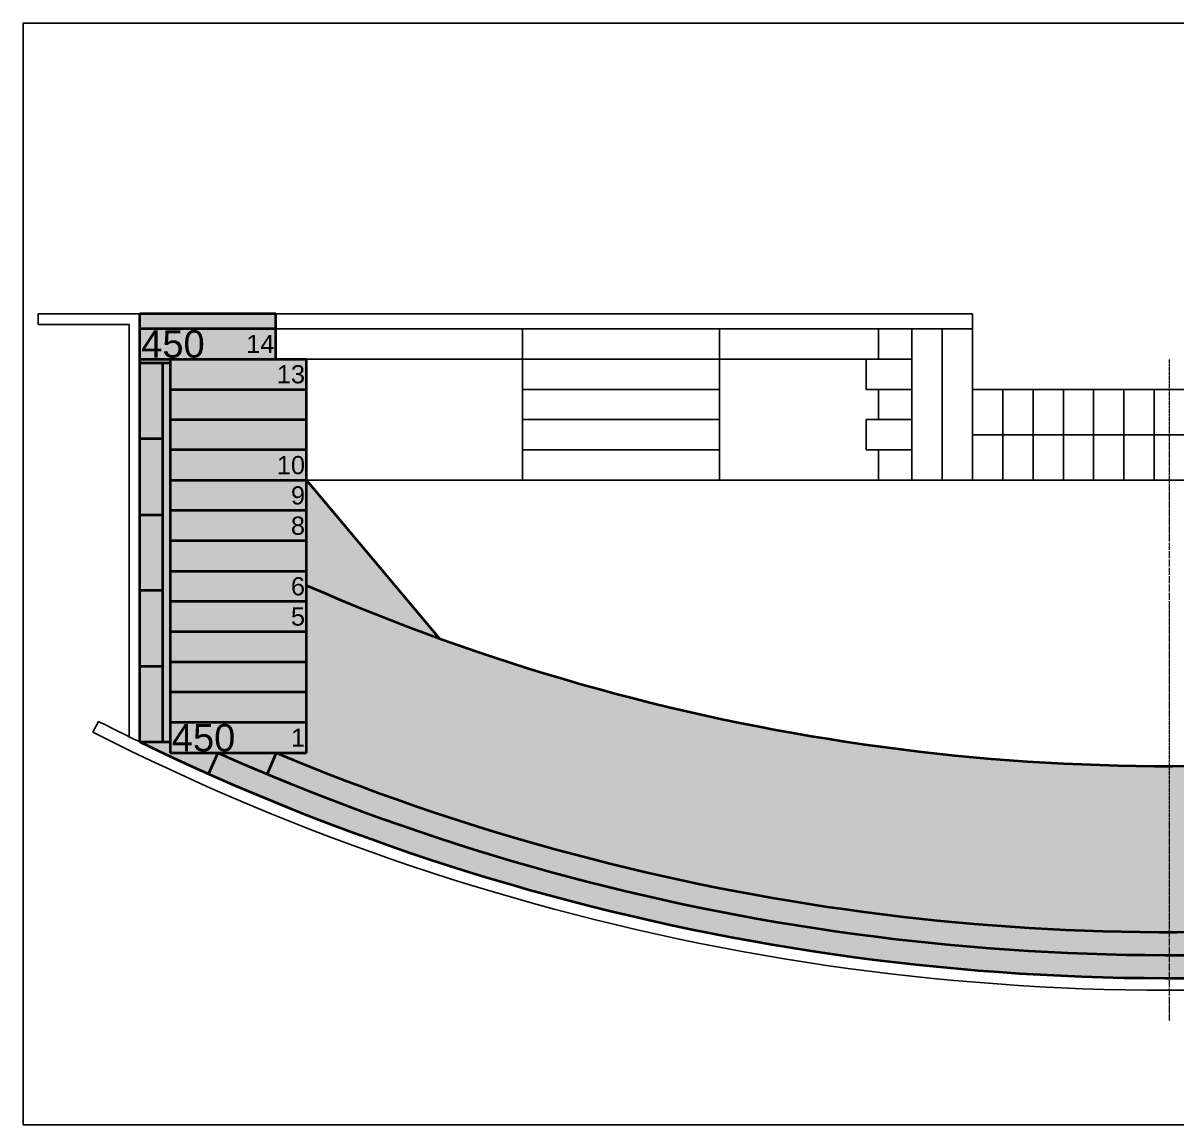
# Model space of a CAD drawing. Header units: millimetres. Extents: x 0 to 66028, y -12917 to 11698.
# Drawn here: x 33818 to 37628, y -5209 to -1572 of the extents above; entities that cross this region are included whole.
import ezdxf
from ezdxf.enums import TextEntityAlignment as Align

# ---------------------------------------------------------------- set-up
doc = ezdxf.new("R2010")
doc.units = ezdxf.units.MM
doc.linetypes.add('AM_DIN_G_W050', pattern=[13.75, 9.75, -1.5, 1, -1.5])
doc.layers.add('AM_VIEWS', color=1, linetype='Continuous', lineweight=25, plot=False)
for name, color, linetype, lineweight, true_color in [('BACKFILLING MIX', 5, 'Continuous', 25, 0x0000ff), ('HEARTH', 7, 'Continuous', 25, 0x939598), ('HEARTH BANKS', 7, 'Continuous', 25, 0x575757), ('HOTSPOT', 30, 'Continuous', 25, 0xff7f00), ('PERMANENT LINING', 7, 'Continuous', 25, 0xabab54), ('RAMMING MIX', 7, 'Continuous', 25, 0x007f1f), ('SLAG ZONE', 7, 'Continuous', 25, 0xff7f7f), ('WALL LOWER PART', 7, 'Continuous', 25, 0xffff7f)]:
    doc.layers.add(name, color=color, linetype=linetype, lineweight=lineweight, true_color=true_color)
for name, color, linetype, lineweight in [('Kontur_018', 4, 'Continuous', 25), ('Kontur_025', 3, 'Continuous', 25), ('Kontur_035', 2, 'Continuous', 35), ('Mitte_018', 4, 'AM_DIN_G_W050', 18)]:
    doc.layers.add(name, color=color, linetype=linetype, lineweight=lineweight)
doc.layers.add('Text_2', color=3, linetype='Continuous')
doc.layers.add('Text_3', color=2, linetype='Continuous')
doc.styles.get("Standard").update_dxf_attribs({"font": 'arial.ttf'})

msp = doc.modelspace()

# ---------------------------------------------------------------- hatches: boundary and pattern name
at = {"layer": 'BACKFILLING MIX'}
h = msp.add_hatch(color=256, dxfattribs=at)
h.dxf.hatch_style = 2
h.paths.add_polyline_path([(34304.34780376469, -2881.110200878685), (34304.34780376469, -2694.806205966917), (34279.34780376469, -2694.806205966917), (34279.34780376469, -2944.806205966916), (34279.34780376469, -3194.806205966914), (34279.34780376469, -3444.806205966912), (34279.34780376469, -3694.80620596691), (34279.34780376469, -3944.806205966908), (34304.34780376469, -3944.806205966908), (34304.34780376469, -3881.110200878685), (34304.34780376469, -3781.110200878685), (34304.34780376469, -3681.110200878685), (34304.34780376469, -3581.110200878685), (34304.34780376469, -3481.110200878685), (34304.34780376469, -3381.110200878685), (34304.34780376469, -3281.110200878685), (34304.34780376469, -3181.110200878685), (34304.34780376469, -3081.110200878685), (34304.34780376469, -2981.110200878685)])
at = {"layer": 'HEARTH'}
h = msp.add_hatch(color=256, dxfattribs=at)
h.dxf.hatch_style = 1
h.paths.add_polyline_path([(37603.34780376469, -4024.834696053209, -0.1035932887308591), (34754.34780376469, -3428.156847077242), (34754.34780376469, -3481.110200878685), (34754.34780376469, -3581.110200878685), (34754.34780376469, -3681.110200878685), (34754.34780376469, -3781.110200878685), (34754.34780376469, -3881.110200878685), (34754.34780376469, -3981.110200878685), (34653.62239281538, -3981.110200878685, 0.0993123542307064), (37603.34780376469, -4572.834696053211)])
h.paths.add_polyline_path([(38628.82903574628, -4084.71638204995), (38628.82903574628, -3884.71638204995), (38514.89178708531, -3966.076601177048, -0.032196573162484), (37603.34780376469, -4024.834696053212), (37603.34780376469, -4572.834696053209, 0.02884843712133593), (38483.67883143057, -4522.000041215094), (38492.25643745058, -4597.514634702984, -0.0005588981059521345), (38475.10124705845, -4599.482696717834), (38483.67883143057, -4674.997099624422), (38483.67275045838, -4804.692074910737), (38493.67207444276, -4804.692407888559), (38674.81073913946, -4804.692408127819), (38659.82871958106, -4784.71638204995), (38628.82871958106, -4784.71638204995), (38628.82871958106, -4634.71638204995), (38628.82871958106, -4484.71638204995), (38628.82903574628, -4484.71638204995), (38628.82903574628, -4284.71638204995)])
h.paths.add_polyline_path([(40553.07321471398, -3981.110200878685), (40452.34780376469, -3981.110200878685), (40452.34780376469, -3881.110200878685), (40452.34780376469, -3781.110200878685), (40452.34780376469, -3681.110200878685), (40452.34780376469, -3581.110200878685), (40452.34780376469, -3481.110200878685), (40452.34780376469, -3428.156847077241, -0.04817819696462159), (39155.10922087823, -3853.184896812243), (39053.82903574628, -3904.71638204995), (39133.82903574628, -3904.71638204995), (39148.82903574628, -3884.71638204995), (39178.82903574628, -3884.71638204995), (39178.82903574628, -4084.71638204995), (39178.82903574628, -4284.71638204995), (39178.82903574628, -4484.724373419228), (39178.82871958106, -4484.724373419228), (39178.82871958106, -4634.724373419228), (39178.82871958106, -4784.71638204995), (39147.82871958106, -4784.71638204995), (39132.83787006452, -4804.704181405336), (39323.98426452676, -4804.693997929133), (39323.96989487481, -4532.689822143829), (39307.20485911528, -4458.562002966571, 0.0005564732972704588), (39323.96989487481, -4454.750739382236), (39307.20481717046, -4380.622734742878, 0.04284646371532926)])
at = {"layer": 'HEARTH BANKS'}
h = msp.add_hatch(color=256, dxfattribs=at)
h.dxf.hatch_style = 2
h.paths.add_polyline_path([(34754.34780376469, -3081.110200878685), (34754.34780376469, -3181.110200878685), (34754.34780376469, -3281.110200878685), (34754.34780376469, -3381.110200878685), (34754.34780376469, -3428.156847077239, 0.01660252978536631), (35192.15624187869, -3602.869979869075)])
h.paths.add_polyline_path([(40452.34780376469, -3281.110200878685), (40452.34780376469, -3181.110200878685), (40452.34780376469, -3081.110200878685), (40014.53936565068, -3602.869979869078, 0.01660252978536625), (40452.34780376469, -3428.156847077242), (40452.34780376469, -3381.110200878685)])
at = {"layer": 'HOTSPOT'}
h = msp.add_hatch(color=256, dxfattribs=at)
h.dxf.hatch_style = 2
h.paths.add_polyline_path([(34754.34780376469, -2681.110200878684), (34304.34780376469, -2681.110200878684), (34304.34780376469, -3181.110200878685), (34754.34780376469, -3181.110200878685)])
h.paths.add_polyline_path([(34653.34780376469, -2581.110200878685), (34203.34780376469, -2581.110200878685), (34203.34780376469, -2681.110200878685), (34653.34780376469, -2681.110200878684)])
at = {"layer": 'PERMANENT LINING'}
h = msp.add_hatch(color=256, dxfattribs=at)
h.dxf.hatch_style = 2
h.paths.add_polyline_path([(34279.34780376469, -3694.80620596691), (34203.34780376469, -3694.80620596691), (34203.34780376469, -3944.806205966908), (34279.34780376469, -3944.806205966908)])
h.paths.add_polyline_path([(34279.34780376469, -3444.806205966912), (34203.34780376469, -3444.806205966912), (34203.34780376469, -3694.80620596691), (34279.34780376469, -3694.80620596691)])
h.paths.add_polyline_path([(34279.34780376469, -3194.806205966914), (34203.34780376469, -3194.806205966914), (34203.34780376469, -3444.806205966912), (34279.34780376469, -3444.806205966912)])
h.paths.add_polyline_path([(34279.34780376469, -2944.806205966916), (34203.34780376469, -2944.806205966916), (34203.34780376469, -3194.806205966914), (34279.34780376469, -3194.806205966914)])
h.paths.add_polyline_path([(34279.34780376469, -2694.806205966917), (34203.34780376469, -2694.806205966917), (34203.34780376469, -2944.806205966916), (34279.34780376469, -2944.806205966916)])
h = msp.add_hatch(color=256, dxfattribs=at)
h.dxf.hatch_style = 2
h.paths.add_polyline_path([(34461.82715286964, -3981.110200878684), (34430.88810488465, -4050.527606850168, 0.1051011805225789), (37603.34780376469, -4724.834696053212), (37603.34780376469, -4648.834696053212, -0.1051001810421225)])
h = msp.add_hatch(color=256, dxfattribs=at)
h.dxf.hatch_style = 2
h.paths.add_polyline_path([(34653.62239281538, -3981.110200878686), (34624.27996272891, -4051.217424935122, 0.09931342784906336), (37603.34780376469, -4648.83469605321), (37603.34780376469, -4572.834696053212, -0.09931235423070639)])
h = msp.add_hatch(color=256, dxfattribs=at)
h.dxf.hatch_style = 2
edge = h.paths.add_edge_path()
edge.add_line((38483.67883143057, -4674.997099624426), (38475.10124705845, -4599.48269671783))
edge.add_arc((37603.34780376467, 3075.165303946813), 7724.000000000027, 270.0000000000001, 276.4803787033678, ccw=False)
edge.add_line((37603.34780376469, -4648.834696053214), (37603.34780376469, -4724.834696053213))
edge.add_arc((37603.34780376472, 3075.165303946789), 7800.000000000002, 269.9999999999997, 276.4803787033675)
edge = h.paths.add_edge_path()
edge.add_line((39307.20485911528, -4458.562002966568), (39323.96989487482, -4532.689822143869))
edge.add_arc((37603.34780376482, 3075.165303946373), 7799.999999999571, 282.7438401947728, 293.9993075536163)
edge.add_line((40775.80750264473, -4050.527606850169), (40744.86845465973, -3981.110200878682))
edge.add_arc((37603.34780376477, 3075.165303946488), 7723.999999999691, 282.743840194773, 293.9990809922009, ccw=False)
h = msp.add_hatch(color=256, dxfattribs=at)
h.dxf.hatch_style = 2
edge = h.paths.add_edge_path()
edge.add_line((38492.25643745059, -4597.514634702985), (38483.67883143057, -4522.000041215102))
edge.add_arc((37603.34780376474, 3075.165303946075), 7647.999999999288, 269.99999999999955, 276.6097415636302, ccw=False)
edge.add_line((37603.34780376469, -4572.834696053212), (37603.34780376469, -4648.834696053218))
edge.add_arc((37603.34780376467, 3075.16530394618), 7723.999999999398, 270.0000000000002, 276.608468700627)
edge = h.paths.add_edge_path()
edge.add_line((39307.20481717046, -4380.622734742885), (39323.96989487481, -4454.750739382237))
edge.add_arc((37603.34780376467, 3075.1653039467), 7723.999999999919, 282.8713744669903, 292.6865691647455)
edge.add_line((40582.41564480047, -4051.217424935119), (40553.07321471399, -3981.110200878689))
edge.add_arc((37603.34780376466, 3075.165303946897), 7648.000000000115, 282.8726418075936, 292.68632551269485, ccw=False)
at = {"layer": 'RAMMING MIX'}
h = msp.add_hatch(color=256, dxfattribs=at)
h.dxf.hatch_style = 1
h.paths.add_polyline_path([(34304.34780376469, -2681.110200878685), (34203.34780376469, -2681.110200878685), (34203.34780376469, -2694.806205966917), (34279.34780376469, -2694.806205966917), (34304.34780376469, -2694.806205966917)])
h.paths.add_polyline_path([(34653.34780376469, -2531.834696053211), (34203.34780376469, -2531.834696053211), (34203.34780376469, -2581.110200878685), (34653.34780376469, -2581.110200878685)])
h = msp.add_hatch(color=256, dxfattribs=at)
h.dxf.hatch_style = 1
h.paths.add_polyline_path([(34304.34780376469, -3944.806205966908), (34279.34780376469, -3944.806205966908), (34203.34780376468, -3944.806205966908, 0.008042237451571465), (34430.88810488465, -4050.527606850165), (34461.82715286964, -3981.110200878685), (34304.34780376469, -3981.110200878685)])
h.paths.add_polyline_path([(34653.62239281538, -3981.110200878685), (34461.82715286964, -3981.110200878685, 0.005726975825482533), (34624.27996272891, -4051.217424935121)])
at = {"layer": 'SLAG ZONE'}
h = msp.add_hatch(color=256, dxfattribs=at)
h.dxf.hatch_style = 2
h.paths.add_polyline_path([(34754.34780376469, -3381.110200878685), (34304.34780376469, -3381.110200878685), (34304.34780376469, -3481.110200878685), (34754.34780376469, -3481.110200878685)])
h.paths.add_polyline_path([(34754.34780376469, -3281.110200878685), (34304.34780376469, -3281.110200878685), (34304.34780376469, -3381.110200878685), (34754.34780376469, -3381.110200878685)])
h.paths.add_polyline_path([(34754.34780376469, -3181.110200878685), (34304.34780376469, -3181.110200878685), (34304.34780376469, -3281.110200878685), (34754.34780376469, -3281.110200878685)])
at = {"layer": 'WALL LOWER PART'}
h = msp.add_hatch(color=256, dxfattribs=at)
h.dxf.hatch_style = 1
h.paths.add_polyline_path([(34754.34780376469, -3881.110200878685), (34304.34780376469, -3881.110200878685), (34304.34780376469, -3981.110200878685), (34754.34780376469, -3981.110200878685)])
h.paths.add_polyline_path([(34754.34780376469, -3781.110200878685), (34304.34780376469, -3781.110200878685), (34304.34780376469, -3881.110200878685), (34754.34780376469, -3881.110200878685)])
h.paths.add_polyline_path([(34754.34780376469, -3681.110200878685), (34304.34780376469, -3681.110200878685), (34304.34780376469, -3781.110200878685), (34754.34780376469, -3781.110200878685)])
h.paths.add_polyline_path([(34754.34780376469, -3581.110200878685), (34304.34780376469, -3581.110200878685), (34304.34780376469, -3681.110200878685), (34754.34780376469, -3681.110200878685)])
h.paths.add_polyline_path([(34754.34780376469, -3481.110200878685), (34304.34780376469, -3481.110200878685), (34304.34780376469, -3581.110200878685), (34754.34780376469, -3581.110200878685)])

# ---------------------------------------------------------------- linework, layer by layer
at = {"layer": 'AM_VIEWS'}
msp.add_lwpolyline([(33818.34780376469, -5209.439309156448), (41400.3478032496, -5209.439309156449), (41400.3478032496, -1571.834696053213), (33818.34780376469, -1571.834696053212)], close=True, dxfattribs=at)
at = {"layer": 'Kontur_018'}
for p, q in [((33868.34780376469, -2531.834696053211), (33868.34780376469, -2566.834696053211)), ((34203.34780376469, -2531.834696053211), (33868.34780376469, -2531.834696053211)), ((34168.34780376469, -2566.834696053211), (33868.34780376469, -2566.834696053211)), ((34168.34780376469, -3927.746590401162), (34168.34780376469, -2566.834696053211)), ((34653.34780376468, -2781.110200878684), (34754.34780376469, -2781.110200878685)), ((34754.34780376469, -2881.110200878685), (34754.34780376469, -2881.110200878685)), ((34754.34780376469, -3081.110200878685), (34754.34780376469, -3081.110200878685)), ((34067.16962352651, -3877.204355213133), (34049.0353764484, -3912.857532952426))]:
    msp.add_line(p, q, dxfattribs=at)
for radius, start, end in [(7800, 243.0407824535977, 244.1575871262963), (7840, 243.0407824536349, 276.226976745806)]:
    msp.add_arc((37603.34780376469, 3075.165303946789), radius, start, end, dxfattribs=at)
at = {"layer": 'Kontur_025'}
for p, q in [((34653.34780376469, -2531.834696053211), (36953.34780392053, -2531.834696053211)), ((36953.34780392053, -2531.834696053211), (36953.34780376473, -3081.110200878684)), ((34653.34780376469, -2581.116912132508), (36953.34780376469, -2581.110200878685)), ((35467.33053407412, -2581.110200878684), (35467.33053407412, -3081.110200878685)), ((36117.63786632249, -2581.110200878685), (36117.6378663225, -3081.110200878684)), ((36642.69809752965, -2581.110200878685), (36953.34780376473, -2581.110200878684)), ((36642.69809752965, -2681.110200878685), (36642.69809752965, -2581.110200878685)), ((36752.67125251436, -3081.110200878684), (36752.67125251436, -2581.110200878684)), ((36853.00952821744, -3081.110200878684), (36853.00952821744, -2581.110200878684)), ((34754.34780376469, -2681.110200878685), (36752.67125251436, -2681.110200878685)), ((36602.69809752965, -2781.110200878685), (36602.69809752965, -2681.110200878685)), ((35467.33053407412, -2781.110200878685), (36117.6378663225, -2781.110200878684)), ((36752.67125251436, -2781.110200878685), (36602.69809752965, -2781.110200878685)), ((36642.69809752965, -2881.109615317263), (36642.69809752965, -2781.109615317263)), ((38253.34780376469, -2781.123623386321), (36953.34780376469, -2781.123623386321)), ((37053.34780376469, -3081.110200878684), (37053.34780376469, -2781.123623386321)), ((37153.34780376469, -2781.123623386321), (37153.34780376469, -3081.110200878684)), ((37253.34780376469, -2781.123623386321), (37253.34780376469, -3081.110200878684)), ((37353.34780376469, -3081.110200878684), (37353.34780376469, -2781.123623386321)), ((37453.34780376469, -2781.123623386321), (37453.34780376469, -3081.110200878684)), ((37553.34780376469, -3081.110200878684), (37553.34780376469, -2781.123623386321)), ((35467.33053407412, -2881.110200878685), (36117.6378663225, -2881.110200878684)), ((36602.69809752965, -2981.110200878685), (36602.69809752965, -2881.110200878685)), ((36602.69809752965, -2881.110200878685), (36752.67125251436, -2881.110200878685)), ((38253.34780376464, -2931.116912132502), (36953.34780376469, -2931.116912132502)), ((35467.33053407412, -2981.110200878685), (36117.6378663225, -2981.110200878684)), ((36752.67125251436, -2981.110200878685), (36602.69809752965, -2981.110200878685)), ((36642.69809752965, -3081.109615317263), (36642.69809752965, -2981.109615317263)), ((34754.34780376469, -3081.110200878685), (40452.34780376468, -3081.110200878684))]:
    msp.add_line(p, q, dxfattribs=at)
at = {"layer": 'Kontur_035'}
for p, q in [((34203.34780376469, -3944.806205966908), (34203.34780376469, -2531.834696053211)), ((34653.34780376469, -2531.834696053211), (34203.34780376469, -2531.834696053211)), ((34653.34780376469, -2681.110200878685), (34653.34780376469, -2531.834696053211)), ((34653.34780376469, -2581.110200878685), (34203.34780376469, -2581.110200878685)), ((34203.34780376469, -2681.110200878685), (34754.34780376469, -2681.110200878684)), ((34304.34780376469, -2694.806205966917), (34203.34780376469, -2694.806205966917)), ((34279.34780376469, -3944.806205966908), (34279.34780376469, -2694.806205966917)), ((34304.34780376469, -2681.110200878685), (34304.34780376469, -3981.110200878685)), ((34754.34780376469, -3981.110200878685), (34754.34780376469, -2681.110200878685)), ((34304.34780376469, -2781.110200878685), (34754.34780376469, -2781.110200878685)), ((34304.34780376469, -2881.110200878685), (34754.34780376469, -2881.110200878685)), ((34279.34780376469, -2944.806205966916), (34203.34780376469, -2944.806205966916)), ((34754.34780376469, -2981.110200878685), (34304.34780376469, -2981.110200878685)), ((34304.34780376469, -3081.110200878685), (34754.34780376469, -3081.110200878685)), ((34754.34780376469, -3081.110200878685), (35192.1562418787, -3602.86997986908)), ((34203.34780376469, -3194.806205966914), (34279.34780376469, -3194.806205966914)), ((34754.34780376469, -3181.110200878685), (34304.34780376469, -3181.110200878685)), ((34754.34780376469, -3281.110200878685), (34304.34780376469, -3281.110200878685)), ((34304.34780376469, -3381.110200878685), (34754.34780376469, -3381.110200878685)), ((34279.34780376469, -3444.806205966912), (34203.34780376469, -3444.806205966912)), ((34754.34780376469, -3481.110200878685), (34304.34780376469, -3481.110200878685)), ((34754.34780376469, -3581.110200878685), (34304.34780376469, -3581.110200878685)), ((34203.34780376469, -3694.80620596691), (34279.34780376469, -3694.80620596691)), ((34304.34780376469, -3681.110200878685), (34754.34780376469, -3681.110200878685)), ((34754.34780376469, -3781.110200878685), (34304.34780376469, -3781.110200878685)), ((34754.34780376469, -3881.110200878685), (34304.34780376469, -3881.110200878685)), ((34203.34780376469, -3944.806205966908), (34304.34780376469, -3944.806205966908)), ((34304.34780376469, -3981.110200878685), (34754.34780376469, -3981.110200878685)), ((34461.82715286964, -3981.110200878685), (34430.88810740762, -4050.527601189408)), ((34653.62239281538, -3981.110200878684), (34624.27996544237, -4051.21741845191))]:
    msp.add_line(p, q, dxfattribs=at)
for centre, radius, start, end in [((37603.34780376467, 3075.165303946567), 7099.999999999778, 246.3425534264903, 277.376362905398), ((37603.34780376469, 3075.165303946789), 7800, 244.1575871262963, 276.4803787033678), ((37603.34780376469, 3075.165303946789), 7724, 246.0009190077993, 276.6084687006263), ((37603.34780376469, 3075.165303946789), 7648, 247.3136744873047, 276.6097415636301)]:
    msp.add_arc(centre, radius, start, end, dxfattribs=at)
at = {"layer": 'Mitte_018'}
msp.add_line((37603.34780376469, -4864.834696053211), (37603.34780376469, -2681.110200878685), dxfattribs=at)

# ---------------------------------------------------------------- texts
at = {"layer": 'Text_2'}
for s, p in [('14', (34648.34780376469, -2631.110200878686)), ('13', (34749.34780376469, -2731.116912132503)), ('10', (34749.34780376469, -3031.110200878684)), ('9', (34749.34780376469, -3131.110200878684)), ('8', (34749.34780376469, -3231.110200878684)), ('6', (34749.34780376469, -3431.110200878684)), ('5', (34749.34780376469, -3531.110200878684)), ('1', (34749.34780376469, -3931.110200878684))]:
    msp.add_text(s, height=60, dxfattribs=at).set_placement(p, align=Align.MIDDLE_RIGHT)
at = {"layer": 'Text_3'}
for p in [(34208.34780376469, -2631.110200878687), (34309.34780376469, -3931.110200878685)]:
    msp.add_text('450', height=90, dxfattribs=at).set_placement(p, align=Align.MIDDLE_LEFT)

doc.saveas('drawing.dxf')
